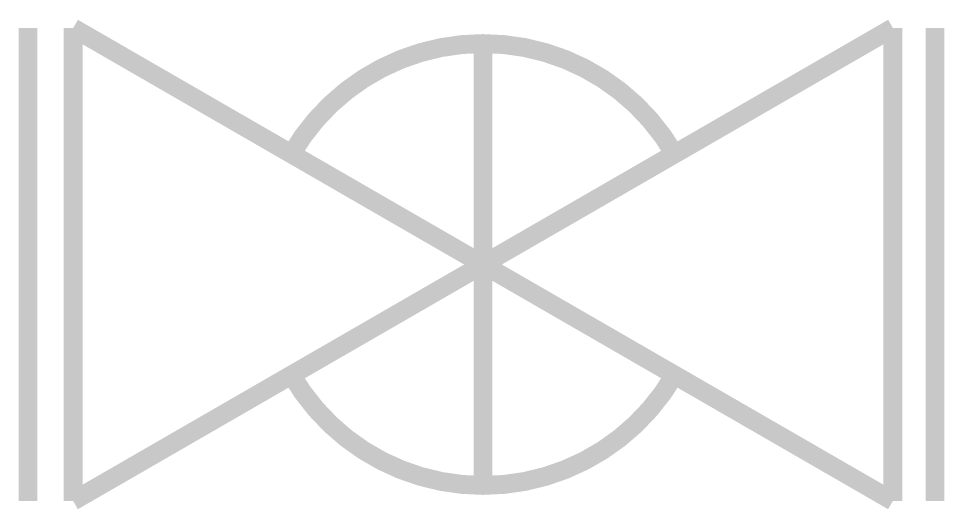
# Model space of a CAD drawing. Extents: x 16.9 to 41.4, y -6.5 to 6.5.
import ezdxf

# ---------------------------------------------------------------- set-up
doc = ezdxf.new("R2010")
doc.units = 0
doc.linetypes.add('CONTINUOUS1', pattern=[0])
doc.layers.get('0').update_dxf_attribs({"linetype": 'CONTINUOUS'})
doc.layers.add('003_THICK', color=7, linetype='CONTINUOUS1')

# ---------------------------------------------------------------- blocks, each defined once
blk = doc.blocks.new('闸板阀(手柄向后)')
at = {"layer": '003_THICK', "const_width": 0.5}
for points in [[(17.179, 6.25), (17.179, -6.25)], [(18.372, 6.25), (18.372, -6.25)], [(18.372, 6.25), (40.022, -6.25)], [(18.372, -6.25), (40.022, 6.25)], [(40.022, 6.25), (40.022, -6.25)], [(41.136, 6.25), (41.136, -6.25)], [(29.197, 5.838), (29.197, -5.838)]]:
    blk.add_lwpolyline(points, dxfattribs=at)
for points in [[(34.252, 2.919, 0.57735), (24.141, 2.919, 0.57735)], [(24.141, -2.919, 0.57735), (34.252, -2.919, 0.57735)]]:
    blk.add_lwpolyline(points, format="xyb", dxfattribs=at)

msp = doc.modelspace()

# ---------------------------------------------------------------- block references
at = {"linetype": 'Continuous'}
msp.add_blockref('闸板阀(手柄向后)', (0, 0), dxfattribs=at)

doc.saveas('drawing.dxf')
